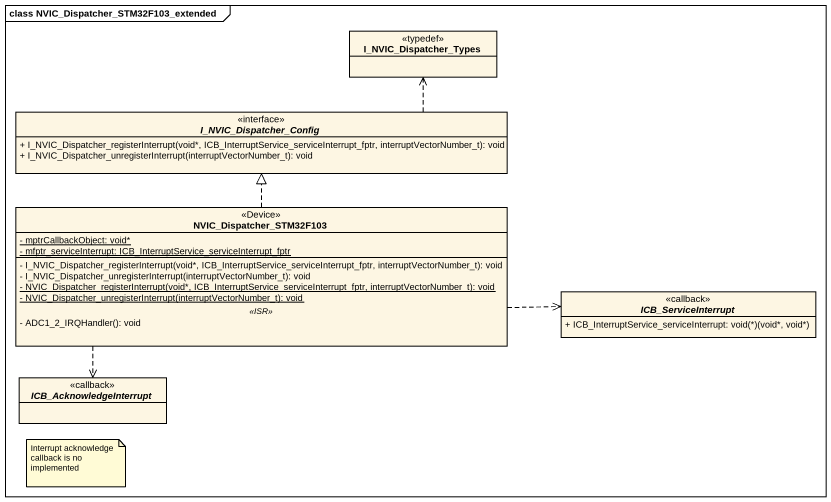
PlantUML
@startuml
mainframe class NVIC_Dispatcher_STM32F103_extended
hide circle
hide empty members
skinparam classAttributeIconSize 0
class I_NVIC_Dispatcher_Types <<typedef>>
interface I_NVIC_Dispatcher_Config {
  + I_NVIC_Dispatcher_registerInterrupt(void*, ICB_InterruptService_serviceInterrupt_fptr, interruptVectorNumber_t): void
  + I_NVIC_Dispatcher_unregisterInterrupt(interruptVectorNumber_t): void
}
class NVIC_Dispatcher_STM32F103 <<Device>> {
  {static} - mptrCallbackObject: void*
  {static} - mfptr_serviceInterrupt: ICB_InterruptService_serviceInterrupt_fptr
  --
  - I_NVIC_Dispatcher_registerInterrupt(void*, ICB_InterruptService_serviceInterrupt_fptr, interruptVectorNumber_t): void
  - I_NVIC_Dispatcher_unregisterInterrupt(interruptVectorNumber_t): void
  {static} - NVIC_Dispatcher_registerInterrupt(void*, ICB_InterruptService_serviceInterrupt_fptr, interruptVectorNumber_t): void
  {static} - NVIC_Dispatcher_unregisterInterrupt(interruptVectorNumber_t): void
  .. <<ISR>> ..
  - ADC1_2_IRQHandler(): void
}
interface ICB_ServiceInterrupt <<callback>> {
  {field} + ICB_InterruptService_serviceInterrupt: void(*)(void*, void*)
}
interface ICB_AcknowledgeInterrupt <<callback>>
I_NVIC_Dispatcher_Config .right.> I_NVIC_Dispatcher_Types
NVIC_Dispatcher_STM32F103 .up.|> I_NVIC_Dispatcher_Config
NVIC_Dispatcher_STM32F103 .right.> ICB_ServiceInterrupt
NVIC_Dispatcher_STM32F103 ..> ICB_AcknowledgeInterrupt
note as N1
  Interrupt acknowledge callback is no implemented
end note
@enduml
